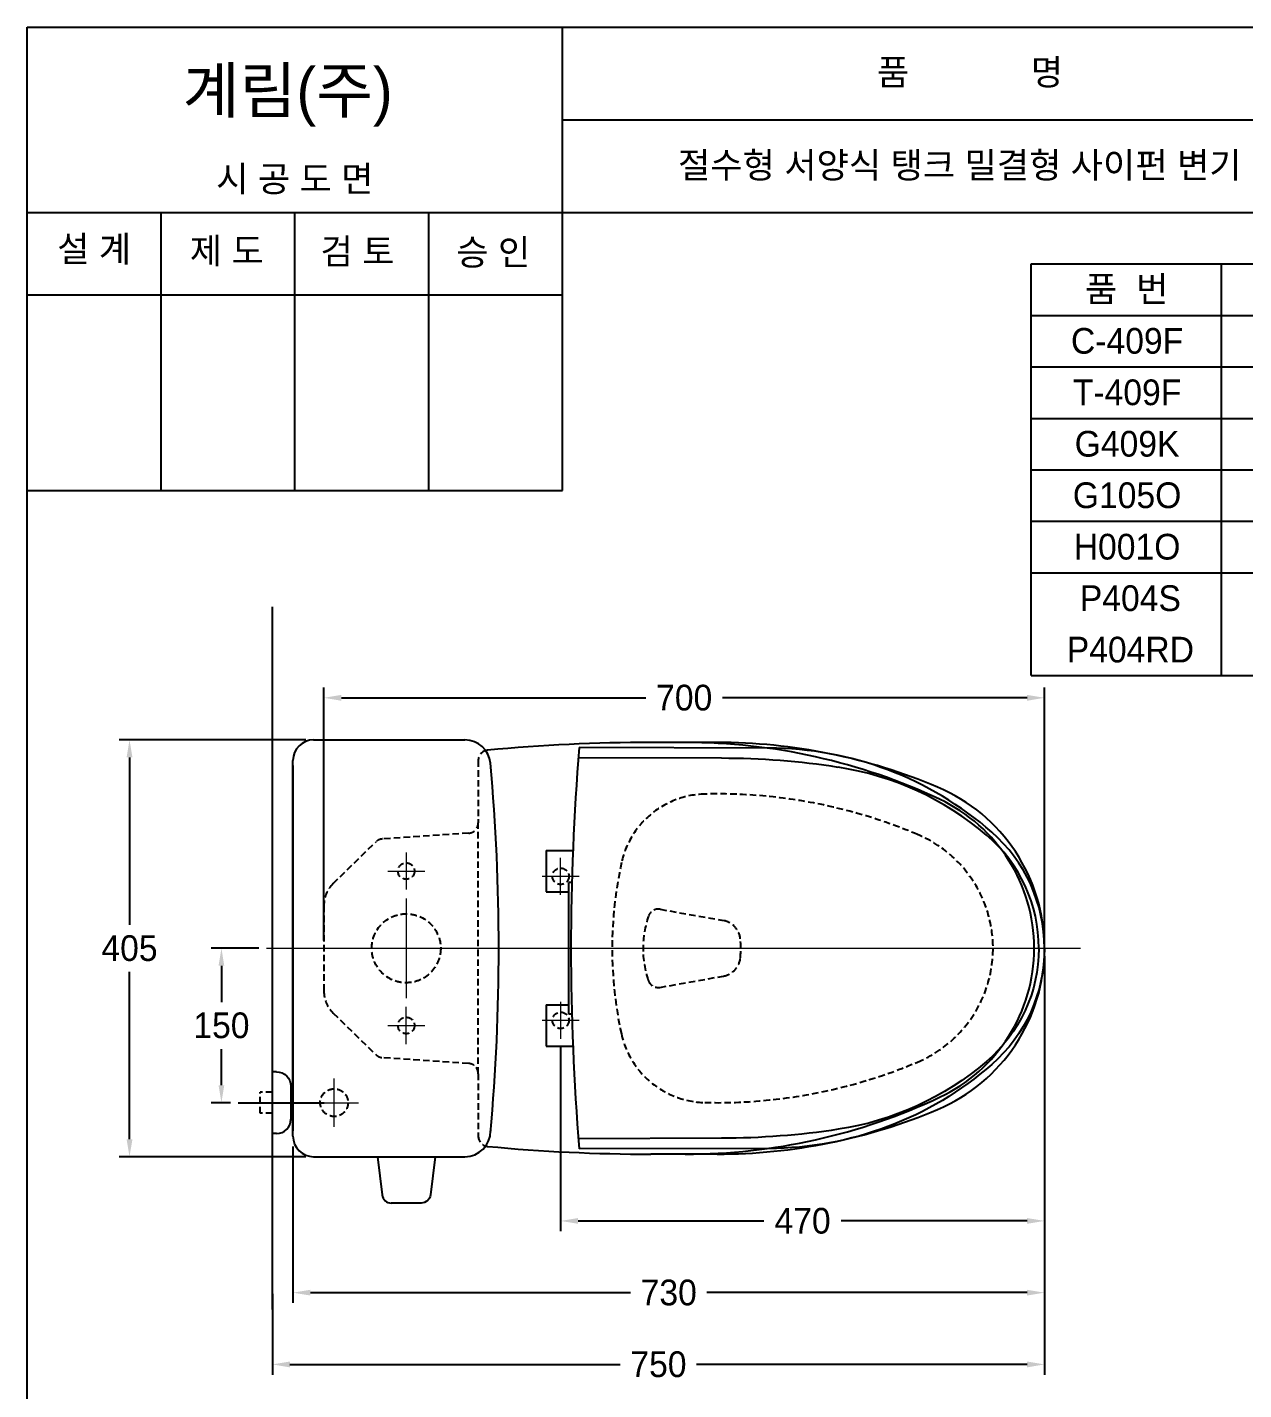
# Model space of a CAD drawing. Header units: millimetres. Extents: x 0 to 1800, y -67 to 2530.
# Drawn here: x 0 to 1182, y 1206 to 2530 of the extents above; entities that cross this region are included whole.
import ezdxf
from ezdxf.enums import TextEntityAlignment as Align
from ezdxf.lldxf.tags import DXFTag

# ---------------------------------------------------------------- set-up
doc = ezdxf.new("R2010")
doc.units = ezdxf.units.MM
doc.linetypes.add('DASHED2', pattern=[9.525, 6.35, -3.175])
for name, color, linetype in [('TEXT', 7, 'Continuous'), ('내부선 및 부속', 4, 'Continuous'), ('도각라인', 7, 'Continuous'), ('외형선', 3, 'Continuous'), ('점선', 6, 'DASHED2'), ('중심선', 1, 'DASHED'), ('치수선', 7, 'Continuous')]:
    doc.layers.add(name, color=color, linetype=linetype)
doc.styles.add('____', font='')
doc.styles.add('타이틀', font='H2GTRM.TTF', dxfattribs={"height": 25})
doc.styles.get('____').set_extended_font_data('굴림')
tags = doc.linetypes.add('DASHED', pattern=[25.72, 12.86, -12.86]).pattern_tags.tags
tags[6:7] = [DXFTag(74, 4), DXFTag(75, 0), DXFTag(340, '0'), DXFTag(46, 0.0), DXFTag(50, 0.0), DXFTag(44, 0.0), DXFTag(45, 0.0)]
tags[4:5] = [DXFTag(74, 4), DXFTag(75, 0), DXFTag(340, '0'), DXFTag(46, 0.0), DXFTag(50, 0.0), DXFTag(44, 0.0), DXFTag(45, 0.0)]
doc.dimstyles.new('MSADIM', dxfattribs={"dimtxt": 33, "dimasz": 17, "dimexe": 10, "dimexo": 7.5, "dimgap": 10, "dimtad": 0, "dimtih": 1, "dimtoh": 1, "dimdec": 0, "dimzin": 1, "dimdsep": 46, "dimtxsty": '____', "dimcen": 11.25, "dimadec": 0, "dimazin": 0, "dimtfac": 1, "dimtdec": 0, "dimtix": 1, "dimtmove": 0, "dimatfit": 3, "dimfxl": 1, "dimtolj": 1, "dimtzin": 1, "dimarcsym": 0})

# ---------------------------------------------------------------- blocks, each defined once
blk = doc.blocks.new('*D4')
at = {"layer": '치수선', "color": 0, "linetype": 'Continuous', "lineweight": -2, "transparency": 16777216}
for p, q in [((225, 1635.1), (178.6, 1635.1)), ((188.6, 1618.1), (188.6, 1582.9)), ((188.6, 1502.1), (188.6, 1537.2)), ((197.4, 1485.1), (178.6, 1485.1))]:
    blk.add_line(p, q, dxfattribs=at)
at = {"layer": '치수선', "color": 0, "linetype": 'Continuous', "transparency": 16777216}
for points in [[(185.8, 1618.1), (191.4, 1618.1), (188.6, 1635.1)], [(185.8, 1502.1), (191.4, 1502.1), (188.6, 1485.1)]]:
    blk.add_solid(points, dxfattribs=at)
at = {"layer": '치수선', "color": 0, "linetype": 'Continuous', "transparency": 16777216, "insert": (188.6, 1560.1), "char_height": 25, "attachment_point": 5, "style": '____'}
blk.add_mtext('\\A1;150', dxfattribs=at)
blk = doc.blocks.new('*D5')
at = {"layer": '치수선', "color": 0, "linetype": 'Continuous', "lineweight": -2, "transparency": 16777216}
for p, q in [((270.6, 1837.6), (89.3, 1837.6)), ((99.3, 1820.6), (99.3, 1657.9)), ((99.3, 1449.6), (99.3, 1612.3)), ((270.6, 1432.6), (89.3, 1432.6))]:
    blk.add_line(p, q, dxfattribs=at)
at = {"layer": '치수선', "color": 0, "linetype": 'Continuous', "transparency": 16777216}
for points in [[(96.5, 1820.6), (102.2, 1820.6), (99.3, 1837.6)], [(96.5, 1449.6), (102.2, 1449.6), (99.3, 1432.6)]]:
    blk.add_solid(points, dxfattribs=at)
at = {"layer": '치수선', "color": 0, "linetype": 'Continuous', "transparency": 16777216, "insert": (99.3, 1635.1), "char_height": 25, "attachment_point": 5, "style": '____'}
blk.add_mtext('\\A1;405', dxfattribs=at)
blk = doc.blocks.new('*D9')
at = {"layer": '치수선', "color": 0, "linetype": 'Continuous', "lineweight": -2, "transparency": 16777216}
for p, q in [((988.1, 1627.6), (988.1, 1360.2)), ((518.1, 1539.6), (518.1, 1360.2)), ((535.1, 1370.2), (715.4, 1370.2)), ((971.1, 1370.2), (790.7, 1370.2))]:
    blk.add_line(p, q, dxfattribs=at)
at = {"layer": '치수선', "color": 0, "linetype": 'Continuous', "transparency": 16777216}
for points in [[(535.1, 1373), (535.1, 1367.4), (518.1, 1370.2)], [(971.1, 1373), (971.1, 1367.4), (988.1, 1370.2)]]:
    blk.add_solid(points, dxfattribs=at)
at = {"layer": '치수선', "color": 0, "linetype": 'Continuous', "transparency": 16777216, "insert": (753.1, 1370.2), "char_height": 25, "attachment_point": 5, "style": '____'}
blk.add_mtext('\\A1;470', dxfattribs=at)
blk = doc.blocks.new('*D10')
at = {"layer": '치수선', "color": 0, "linetype": 'Continuous', "lineweight": -2, "transparency": 16777216}
for p, q in [((258.1, 1442.6), (258.1, 1290.5)), ((988.1, 1362.7), (988.1, 1290.5)), ((275.1, 1300.5), (586, 1300.5)), ((971.1, 1300.5), (660.2, 1300.5))]:
    blk.add_line(p, q, dxfattribs=at)
at = {"layer": '치수선', "color": 0, "linetype": 'Continuous', "transparency": 16777216}
for points in [[(275.1, 1303.3), (275.1, 1297.7), (258.1, 1300.5)], [(971.1, 1303.3), (971.1, 1297.7), (988.1, 1300.5)]]:
    blk.add_solid(points, dxfattribs=at)
at = {"layer": '치수선', "color": 0, "linetype": 'Continuous', "transparency": 16777216, "insert": (623.1, 1300.5), "char_height": 25, "attachment_point": 5, "style": '____'}
blk.add_mtext('\\A1;730', dxfattribs=at)
blk = doc.blocks.new('*D11')
at = {"layer": '치수선', "color": 0, "linetype": 'Continuous', "lineweight": -2, "transparency": 16777216}
for p, q in [((988.1, 1323), (988.1, 1220.8)), ((238.1, 1299.3), (238.1, 1220.8)), ((255.1, 1230.8), (576, 1230.8)), ((971.1, 1230.8), (650.2, 1230.8))]:
    blk.add_line(p, q, dxfattribs=at)
at = {"layer": '치수선', "color": 0, "linetype": 'Continuous', "transparency": 16777216}
for points in [[(255.1, 1233.6), (255.1, 1227.9), (238.1, 1230.8)], [(971.1, 1233.6), (971.1, 1227.9), (988.1, 1230.8)]]:
    blk.add_solid(points, dxfattribs=at)
at = {"layer": '치수선', "color": 0, "linetype": 'Continuous', "transparency": 16777216, "insert": (613.1, 1230.8), "char_height": 25, "attachment_point": 5, "style": '____'}
blk.add_mtext('\\A1;750', dxfattribs=at)
blk = doc.blocks.new('*D12')
at = {"layer": '치수선', "color": 0, "linetype": 'Continuous', "lineweight": -2, "transparency": 16777216}
for p, q in [((288.1, 1642.6), (288.1, 1888.5)), ((988.1, 1642.6), (988.1, 1888.5)), ((305.1, 1878.5), (601, 1878.5)), ((971.1, 1878.5), (675.2, 1878.5))]:
    blk.add_line(p, q, dxfattribs=at)
at = {"layer": '치수선', "color": 0, "linetype": 'Continuous', "transparency": 16777216}
for points in [[(305.1, 1881.3), (305.1, 1875.6), (288.1, 1878.5)], [(971.1, 1881.3), (971.1, 1875.6), (988.1, 1878.5)]]:
    blk.add_solid(points, dxfattribs=at)
at = {"layer": '치수선', "color": 0, "linetype": 'Continuous', "transparency": 16777216, "insert": (638.1, 1878.5), "char_height": 25, "attachment_point": 5, "style": '____'}
blk.add_mtext('\\A1;700', dxfattribs=at)

msp = doc.modelspace()

# ---------------------------------------------------------------- linework, layer by layer
at = {"layer": '내부선 및 부속', "linetype": 'Continuous'}
for p, q in [((720.4, 1829.6), (536.1, 1830.1)), ((674.4, 1819.7), (535.3, 1820.1)), ((504.1, 1730.1), (504.1, 1690.1)), ((504.1, 1730.1), (529.9, 1730.1)), ((526.1, 1571.1), (526.1, 1699.1)), ((528.9, 1699.1), (526.1, 1699.1)), ((504.1, 1690.1), (526.1, 1690.1)), ((504.1, 1580.1), (504.1, 1540.1)), ((504.1, 1580.1), (526.1, 1580.1)), ((528.9, 1571.1), (526.1, 1571.1)), ((504.1, 1540.1), (529.9, 1540.1)), ((242.1, 1515.1), (238.1, 1515.1)), ((256.1, 1501.1), (256.1, 1469.1)), ((258.1, 1495.3), (256.1, 1495.3)), ((258.1, 1474.8), (256.1, 1474.8)), ((242.1, 1455.1), (238.1, 1455.1)), ((674.4, 1450.5), (535.3, 1450.1)), ((340.1, 1432.6), (344.7, 1395.5)), ((396.1, 1432.6), (391.6, 1395.5)), ((720.4, 1440.6), (536.1, 1440.1)), ((382.7, 1387.6), (353.6, 1387.6))]:
    msp.add_line(p, q, dxfattribs=at)
at = {"layer": '내부선 및 부속', "linetype": 'Continuous', "flags": 128}
for points in [[(982.6, 1635.1, -0.219854), (931.7, 1525.1)], [(988.1, 1635.1, -0.216307), (936.8, 1522.2)], [(931.7, 1525.1, -0.139094), (787.8, 1459.2)], [(242.1, 1515.1, -0.414214), (256.1, 1501.1)], [(936.8, 1522.2, -0.18096), (720.4, 1440.6)], [(787.8, 1459.2, -0.037446), (674.4, 1450.5)], [(391.6, 1395.5, -0.379025), (382.7, 1387.6)]]:
    msp.add_lwpolyline(points, format="xyb", dxfattribs=at)
at = {"layer": '내부선 및 부속', "linetype": 'Continuous'}
for centre, radius, start, end in [((2893.4, 1635.1), 2365.3, 175.2711, 184.7289), ((719.6, 1499.6), 330, 48.8217, 89.8506), ((672.5, 1059.7), 760, 81.2725, 89.8506), ((743.8, 1524.3), 290, 49.5978, 81.2725), ((838.1, 1635.1), 150, 0, 48.8217), ((838.1, 1635.1), 144.5, 0, 49.5978), ((242.1, 1469.1), 14, 270, 360), ((353.6, 1396.6), 9, 187.0451, 270.0768)]:
    msp.add_arc(centre, radius, start, end, dxfattribs=at)
at = {"layer": '내부선 및 부속'}
for centre, radius, start, end in [((639.2, 1255.1), 580, 64.7912, 90), ((818.1, 1635.1), 160, 295.2088, 64.7912), ((639.2, 2015.1), 580, 270, 295.2088)]:
    msp.add_arc(centre, radius, start, end, dxfattribs=at)
at = {"layer": '도각라인', "color": 7}
for p, q in [((0, 0), (0, 2530)), ((0, 2530), (1800, 2530)), ((520, 2080), (520, 2530)), ((520, 2440), (1800, 2440)), ((0, 2350), (1800, 2350)), ((130, 2080), (130, 2350)), ((260, 2080), (260, 2350)), ((390, 2080), (390, 2350)), ((975, 1900), (975, 2300)), ((975, 2300), (1770, 2300)), ((0, 2270), (520, 2270)), ((975, 2250), (1770, 2250)), ((975, 2200), (1770, 2200)), ((975, 2150), (1770, 2150)), ((975, 2100), (1770, 2100)), ((0, 2080), (520, 2080))]:
    msp.add_line(p, q, dxfattribs=at)
at = {"layer": '도각라인'}
for p, q in [((1160, 1900), (1160, 2300)), ((975, 2050), (1770, 2050)), ((975, 2000), (1770, 2000)), ((975, 1900), (1770, 1900))]:
    msp.add_line(p, q, dxfattribs=at)
at = {"layer": '외형선', "linetype": 'Continuous'}
msp.add_line((238.1, 1284.3), (238.1, 1967), dxfattribs=at)
at = {"layer": '외형선'}
for p, q in [((278.1, 1837.6), (425.1, 1837.6)), ((670.1, 1835.1), (605.7, 1835.1)), ((258.1, 1452.6), (258.1, 1817.6)), ((258.1, 1812.6), (258.1, 1457.6)), ((278.1, 1432.6), (425.1, 1432.6)), ((670.1, 1435.1), (605.7, 1435.1))]:
    msp.add_line(p, q, dxfattribs=at)
for centre, radius, start, end in [((278.1, 1817.6), 20, 90, 180), ((425.1, 1812.6), 25, 5.1612, 90), ((448.1, 1817.6), 10, 95.4485, 105.7967), ((605.7, 165.1), 1670, 90, 95.4485), ((670.1, 1285.1), 550, 67.0805, 90), ((-1540.1, 1635.1), 1998.1, 354.8388, 5.1612), ((818.1, 1635.1), 170, 292.9195, 67.0805), ((670.1, 1985.1), 550, 270, 292.9195), ((425.1, 1457.6), 25, 270, 0), ((278.1, 1452.6), 20, 180, 270), ((448.1, 1452.6), 10, 254.2033, 264.5515), ((605.7, 3105.1), 1670, 264.5515, 270)]:
    msp.add_arc(centre, radius, start, end, dxfattribs=at)
at = {"layer": '점선'}
for p, q in [((438.1, 1817.6), (438.1, 1756.9)), ((438.1, 1513.2), (438.1, 1756.9)), ((297.2, 1698), (338.8, 1738.6)), ((428.8, 1747), (345.1, 1741.4)), ((288.1, 1676.5), (288.1, 1593.7)), ((614.7, 1673), (676.2, 1662.1)), ((614.5, 1597.1), (676.2, 1608.1)), ((297.2, 1572.2), (338.8, 1531.6)), ((428.8, 1523.2), (345.1, 1528.8)), ((438.1, 1513.2), (438.1, 1452.6)), ((226.1, 1474.8), (226.1, 1495.3)), ((238.1, 1495.3), (226.1, 1495.3)), ((238.1, 1474.8), (226.1, 1474.8))]:
    msp.add_line(p, q, dxfattribs=at)
for centre, radius in [((368.1, 1710.1), 8), ((518.1, 1705.1), 8), ((368.1, 1635.1), 33.5), ((368.1, 1560.1), 8), ((518.1, 1565.1), 8), ((298.1, 1485.1), 13.5)]:
    msp.add_circle(centre, radius, dxfattribs=at)
for centre, radius, start, end in [((448.1, 1817.6), 10, 105.7967, 180), ((660.2, 1700), 85, 91.3613, 167.4617), ((670.1, 1285.1), 500, 67.0805, 91.3613), ((428.1, 1756.9), 10, 273.8141, 0), ((345.8, 1731.4), 10, 93.8141, 134.225), ((818.1, 1635.1), 120, 292.9195, 67.0805), ((953.1, 1634.8), 385, 167.4617, 192.442), ((318.1, 1676.5), 30, 134.225, 180), ((612.9, 1663.2), 10, 79.9421, 160.5409), ((693.1, 1634.8), 95, 160.5409, 199.1299), ((672.7, 1642.4), 20, 5.7854, 79.9421), ((598.1, 1634.8), 95, 354.597, 5.7854), ((672.8, 1627.8), 20, 280.0579, 354.597), ((612.8, 1607), 10, 199.1299, 280.0579), ((318.1, 1593.7), 30, 180, 225.775), ((660.1, 1570.2), 85, 192.442, 268.6236), ((345.8, 1538.8), 10, 225.775, 266.1859), ((428.1, 1513.2), 10, 0, 86.1859), ((670.1, 1985.1), 500, 268.6236, 292.9195), ((448.1, 1452.6), 10, 180, 254.2033)]:
    msp.add_arc(centre, radius, start, end, dxfattribs=at)
at = {"layer": '중심선', "lineweight": 18}
for p, q in [((368.1, 1728.1), (368.1, 1692.1)), ((518.1, 1687.1), (518.1, 1723.1)), ((350.1, 1710.1), (386.1, 1710.1)), ((500.1, 1705.1), (536.1, 1705.1)), ((368.1, 1683.6), (368.1, 1586.6)), ((232.5, 1635.1), (1023, 1635.1)), ((368.1, 1542.1), (368.1, 1578.1)), ((518.1, 1583.1), (518.1, 1547.1)), ((500.1, 1565.1), (536.1, 1565.1)), ((350.1, 1560.1), (386.1, 1560.1)), ((298.1, 1461.6), (298.1, 1508.6)), ((274.6, 1485.1), (321.6, 1485.1))]:
    msp.add_line(p, q, dxfattribs=at)
at = {"layer": '중심선'}
msp.add_line((204.9, 1485.1), (288.3, 1485.1), dxfattribs=at)

# ---------------------------------------------------------------- texts
at = {"layer": 'TEXT', "style": '타이틀'}
for s, p in [('품             명', (915.7, 2486.4)), ('절수형 서양식 탱크 밀결형 사이펀 변기', (905.8, 2396)), ('시 공 도 면', (259.9, 2382.7)), ('설 계', (65, 2314.6)), ('제 도', (193.8, 2312.9)), ('검 토', (320.8, 2312.3)), ('승 인', (452.7, 2311.4)), ('품  번', (1067.9, 2275.7)), ('C-409F', (1068.3, 2225.3)), ('T-409F', (1068.3, 2175.3)), ('G409K', (1068.3, 2125.3)), ('G105O', (1068.3, 2075.3)), ('H001O', (1068.3, 2025.3)), ('P404S', (1071.5, 1975.3)), ('P404RD', (1071.5, 1925.3))]:
    msp.add_text(s, height=25, dxfattribs=at).set_placement(p, align=Align.MIDDLE_CENTER)
msp.add_text('계림(주)', height=44, dxfattribs=at).set_placement((151, 2446.7))

# ---------------------------------------------------------------- dimensions: what is measured, and where the dimension line sits
at = {"layer": '치수선', "linetype": 'Continuous'}
for base, p1, p2, picture, middle in [((988.1, 1878.5), (288.1, 1635.1), (988.1, 1635.1), '*D12', (638.1, 1878.5)), ((518.1, 1370.2), (988.1, 1635.1), (518.1, 1547.1), '*D9', (753.1, 1370.2)), ((258.1, 1300.5), (988.1, 1370.2), (258.1, 1450.1), '*D10', (623.1, 1300.5)), ((238.1, 1230.8), (988.1, 1330.5), (238.1, 1306.8), '*D11', (613.1, 1230.8))]:
    dim = msp.add_linear_dim(base=base, p1=p1, p2=p2, dimstyle='MSADIM', override={"dimtxt": 25}, dxfattribs=at)
    dim.commit()
    dim.dimension.update_dxf_attribs({"geometry": picture, "text_midpoint": middle})
for base, p1, p2, picture, middle in [((99.3, 1837.6), (278.1, 1432.6), (278.1, 1837.6), '*D5', (99.3, 1635.1)), ((188.6, 1485.1), (232.5, 1635.1), (204.9, 1485.1), '*D4', (188.6, 1560.1))]:
    dim = msp.add_linear_dim(base=base, p1=p1, p2=p2, angle=90, dimstyle='MSADIM', override={"dimtxt": 25}, dxfattribs=at)
    dim.commit()
    dim.dimension.update_dxf_attribs({"geometry": picture, "text_midpoint": middle})

doc.saveas('drawing.dxf')
